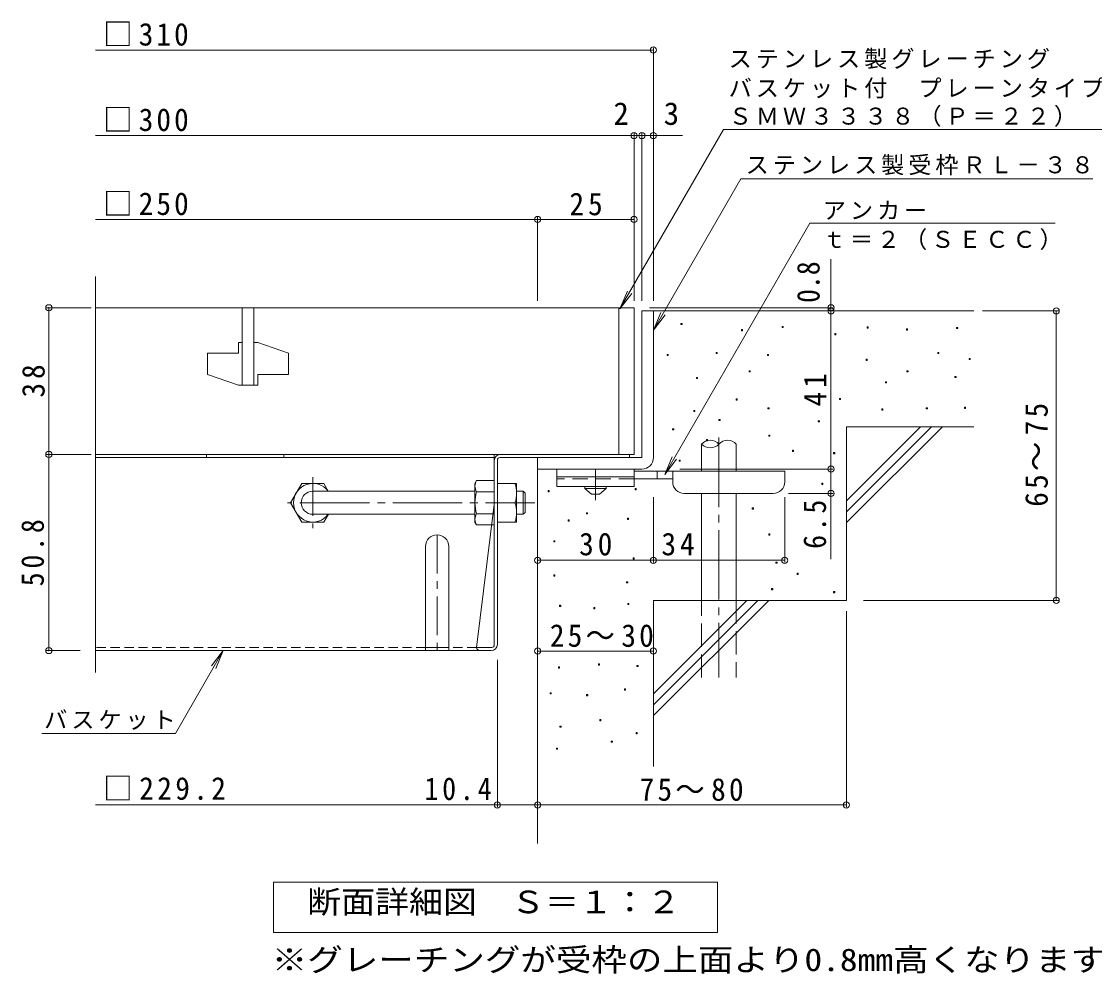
# Model space of a CAD drawing. Units: millimetres on the paper, enlarged 4 times, with parts at other scales. Extents: x -877 to 910, y -779 to 650.
# Drawn here: x -877 to -321, y -635 to -142 of the extents above; entities that cross this region are included whole.
import ezdxf
from ezdxf.enums import TextEntityAlignment as Align

# ---------------------------------------------------------------- set-up
doc = ezdxf.new("R2010")
doc.units = ezdxf.units.MM
doc.header["$LTSCALE"] = 4
doc.header["$PDMODE"] = 32
doc.header["$PDSIZE"] = 3.2
for name, pattern in [('CHAIN1', [8, 5, -1, 1, -1]), ('CHAIN2', [12, 9, -1, 1, -1]), ('DASHED1', [1.8, 1.2, -0.6]), ('DASHED2', [3, 2, -1]), ('DASHED3', [4, 3, -1])]:
    doc.linetypes.add(name, pattern=pattern)
for name, color, linetype, lineweight in [('D-0_芯', 7, 'Continuous', 9), ('D-1_躯体', 2, 'Continuous', 9), ('D-2_仕上', 3, 'Continuous', 9), ('D-4_その他', 7, 'Continuous', 9), ('D-5_文字', 7, 'Continuous', 9), ('D-6_寸法', 6, 'Continuous', 9), ('D-7_ハッチ', 2, 'Continuous', 9), ('D-8_記号', 2, 'Continuous', 9), ('D-9_0-HOJO', 4, 'Continuous', 9), ('D-B_7-WAKU-T', 2, 'Continuous', 9)]:
    doc.layers.add(name, color=color, linetype=linetype, lineweight=lineweight)
doc.styles.add('ＭＳ ゴシック', font='')
doc.styles.get('ＭＳ ゴシック').set_extended_font_data('MS Gothic')

msp = doc.modelspace()

# ---------------------------------------------------------------- linework, layer by layer
at = {"layer": 'D-0_芯'}
for points in [[(-535.012, -298.982), (-535.012, -298.382), (-534.412, -298.382), (-534.412, -298.982)], [(-482.612, -300.602), (-482.612, -300.002), (-482.012, -300.002), (-482.012, -300.602)], [(-438.554, -300.791), (-438.554, -300.19), (-437.954, -300.19), (-437.954, -300.791)], [(-503.68, -302.223), (-503.68, -301.623), (-503.08, -301.623), (-503.08, -302.223)], [(-455.337, -304.31), (-455.337, -303.709), (-454.737, -303.709), (-454.737, -304.31)], [(-418.251, -301.873), (-418.251, -301.273), (-417.651, -301.273), (-417.651, -301.873)], [(-392.264, -301.061), (-392.264, -300.461), (-391.664, -300.461), (-391.664, -301.061)], [(-542.222, -315.106), (-542.222, -314.506), (-541.622, -314.506), (-541.622, -315.106)], [(-516.786, -314.025), (-516.786, -313.425), (-516.185, -313.425), (-516.185, -314.025)], [(-490.257, -315.108), (-490.257, -314.508), (-489.657, -314.508), (-489.657, -315.108)], [(-402.009, -314.055), (-402.009, -313.455), (-401.409, -313.455), (-401.409, -314.055)], [(-385.779, -317.13), (-385.779, -316.53), (-385.179, -316.53), (-385.179, -317.13)], [(-439.095, -317.574), (-439.095, -316.974), (-438.495, -316.974), (-438.495, -317.574)], [(-527.052, -327.026), (-527.052, -326.425), (-526.452, -326.425), (-526.452, -327.026)], [(-499.731, -323.5), (-499.731, -322.9), (-499.131, -322.9), (-499.131, -323.5)], [(-417.981, -323.529), (-417.981, -322.929), (-417.381, -322.929), (-417.381, -323.529)], [(-393.076, -326.507), (-393.076, -325.907), (-392.476, -325.907), (-392.476, -326.507)], [(-429.079, -329.214), (-429.079, -328.614), (-428.479, -328.614), (-428.479, -329.214)], [(-506.499, -338.117), (-506.499, -337.517), (-505.899, -337.517), (-505.899, -338.117)], [(-452.901, -337.876), (-452.901, -337.276), (-452.301, -337.276), (-452.301, -337.876)], [(-528.425, -344.073), (-528.425, -343.473), (-527.826, -343.473), (-527.826, -344.073)], [(-489.986, -342.719), (-489.986, -342.119), (-489.386, -342.119), (-489.386, -342.719)], [(-430.974, -343.29), (-430.974, -342.69), (-430.374, -342.69), (-430.374, -343.29)], [(-407.965, -342.749), (-407.965, -342.149), (-407.365, -342.149), (-407.365, -342.749)], [(-388.204, -342.478), (-388.204, -341.878), (-387.604, -341.878), (-387.604, -342.478)], [(-515.324, -348.708), (-515.324, -348.108), (-514.724, -348.108), (-514.724, -348.708)], [(-463.884, -349.47), (-463.884, -348.87), (-463.284, -348.87), (-463.284, -349.47)], [(-539.334, -353.543), (-539.334, -352.943), (-538.734, -352.943), (-538.734, -353.543)], [(-521.853, -359.233), (-521.853, -358.633), (-521.253, -358.633), (-521.253, -359.233)], [(-489.552, -356.881), (-489.552, -356.28), (-488.952, -356.28), (-488.952, -356.881)], [(-477.308, -364.725), (-477.308, -364.125), (-476.708, -364.125), (-476.708, -364.725)], [(-455.952, -365.945), (-455.952, -365.345), (-455.352, -365.345), (-455.352, -365.945)], [(-536.013, -369.792), (-536.013, -369.192), (-535.413, -369.192), (-535.413, -369.792)], [(-462.054, -381.81), (-462.054, -381.21), (-461.454, -381.21), (-461.454, -381.81)], [(-603.839, -385.655), (-603.839, -385.055), (-603.239, -385.055), (-603.239, -385.655)], [(-558.819, -384.586), (-558.819, -383.985), (-558.219, -383.985), (-558.219, -384.586)], [(-498.055, -394.624), (-498.055, -394.024), (-497.455, -394.024), (-497.455, -394.624)], [(-593.53, -400.827), (-593.53, -400.227), (-592.93, -400.227), (-592.93, -400.827)], [(-584.037, -397.084), (-584.037, -396.484), (-583.437, -396.484), (-583.437, -397.084)], [(-562.72, -399.977), (-562.72, -399.377), (-562.12, -399.377), (-562.12, -399.977)], [(-600.887, -411.584), (-600.887, -410.983), (-600.287, -410.983), (-600.287, -411.584)], [(-489.512, -408.049), (-489.512, -407.449), (-488.912, -407.449), (-488.912, -408.049)], [(-559.827, -420.533), (-559.827, -419.933), (-559.227, -419.933), (-559.227, -420.533)], [(-485.851, -422.693), (-485.851, -422.093), (-485.251, -422.093), (-485.251, -422.693)], [(-474.868, -428.431), (-474.868, -427.831), (-474.268, -427.831), (-474.268, -428.431)], [(-600.939, -429.307), (-600.939, -428.707), (-600.339, -428.707), (-600.339, -429.307)], [(-563.182, -432.869), (-563.182, -432.269), (-562.582, -432.269), (-562.582, -432.869)], [(-488.114, -436.364), (-488.114, -435.764), (-487.514, -435.764), (-487.514, -436.364)], [(-455.952, -437.948), (-455.952, -437.348), (-455.352, -437.348), (-455.352, -437.948)], [(-597.877, -444.997), (-597.877, -444.396), (-597.277, -444.396), (-597.277, -444.997)], [(-562.551, -444.083), (-562.551, -443.483), (-561.951, -443.483), (-561.951, -444.083)], [(-580.214, -446.215), (-580.214, -445.614), (-579.614, -445.614), (-579.614, -446.215)], [(-598.523, -476.986), (-598.523, -476.386), (-597.923, -476.386), (-597.923, -476.986)], [(-598.523, -476.986), (-598.523, -476.386), (-597.923, -476.386), (-597.923, -476.986)], [(-577.815, -475.463), (-577.815, -474.863), (-577.215, -474.863), (-577.215, -475.463)], [(-577.815, -475.463), (-577.815, -474.863), (-577.215, -474.863), (-577.215, -475.463)], [(-557.868, -476.224), (-557.868, -475.624), (-557.268, -475.624), (-557.268, -476.224)], [(-557.868, -476.224), (-557.868, -475.624), (-557.268, -475.624), (-557.268, -476.224)], [(-564.342, -488.404), (-564.342, -487.804), (-563.742, -487.804), (-563.742, -488.404)], [(-564.342, -488.404), (-564.342, -487.804), (-563.742, -487.804), (-563.742, -488.404)], [(-602.787, -490.385), (-602.787, -489.785), (-602.187, -489.785), (-602.187, -490.385)], [(-602.787, -490.385), (-602.787, -489.785), (-602.187, -489.785), (-602.187, -490.385)], [(-583.906, -491.299), (-583.906, -490.699), (-583.306, -490.699), (-583.306, -491.299)], [(-583.906, -491.299), (-583.906, -490.699), (-583.306, -490.699), (-583.306, -491.299)], [(-577.093, -504.289), (-577.093, -503.688), (-576.493, -503.688), (-576.493, -504.289)], [(-577.093, -504.289), (-577.093, -503.688), (-576.493, -503.688), (-576.493, -504.289)], [(-597.761, -507.647), (-597.761, -507.047), (-597.161, -507.047), (-597.161, -507.647)], [(-597.761, -507.647), (-597.761, -507.047), (-597.161, -507.047), (-597.161, -507.647)], [(-558.233, -511.006), (-558.233, -510.406), (-557.633, -510.406), (-557.633, -511.006)], [(-558.233, -511.006), (-558.233, -510.406), (-557.633, -510.406), (-557.633, -511.006)], [(-571.151, -515.398), (-571.151, -514.798), (-570.551, -514.798), (-570.551, -515.398)], [(-571.151, -515.398), (-571.151, -514.798), (-570.551, -514.798), (-570.551, -515.398)], [(-599.57, -519.015), (-599.57, -518.415), (-598.97, -518.415), (-598.97, -519.015)], [(-599.57, -519.015), (-599.57, -518.415), (-598.97, -518.415), (-598.97, -519.015)]]:
    msp.add_lwpolyline(points, close=True, dxfattribs=at)
at = {"layer": 'D-1_躯体'}
for p, q in [((-555.292, -291.916), (-555.292, -367.916)), ((-555.292, -291.916), (-549.292, -291.916)), ((-549.292, -367.916), (-549.292, -291.916)), ((-780.756, -366.316), (-780.756, -367.916)), ((-740.756, -366.316), (-740.756, -367.916)), ((-609.292, -367.916), (-555.292, -367.916)), ((-609.292, -373.916), (-609.292, -367.916)), ((-609.292, -373.916), (-555.292, -373.916))]:
    msp.add_line(p, q, dxfattribs=at)
at = {"layer": 'D-1_躯体', "color": 3}
for p, q in [((-620.145, -385.316), (-616.745, -385.316)), ((-616.745, -385.316), (-615.745, -386.316)), ((-615.745, -396.316), (-615.745, -386.316)), ((-616.745, -397.316), (-615.745, -396.316))]:
    msp.add_line(p, q, dxfattribs=at)
msp.add_lwpolyline([(-620.145, -397.316), (-616.745, -397.316), (-616.745, -385.316)], dxfattribs=at)
at = {"layer": 'D-1_躯体'}
msp.add_arc((-555.292, -367.916), 6, 270, 0, dxfattribs=at)
at = {"layer": 'D-2_仕上'}
for p, q in [((-838.359, -479.293), (-838.359, -274.037)), ((-559.292, -290.317), (-838.359, -290.317)), ((-762.292, -290.317), (-762.292, -330.316)), ((-756.292, -290.317), (-756.292, -330.316)), ((-567.292, -290.317), (-567.292, -366.316)), ((-559.292, -290.317), (-559.292, -366.316)), ((-764.292, -308.317), (-764.292, -313.817)), ((-762.292, -308.317), (-764.292, -308.317)), ((-754.292, -308.317), (-756.292, -308.317)), ((-754.292, -308.317), (-738.292, -313.817)), ((-780.292, -313.817), (-780.292, -324.816)), ((-780.292, -313.817), (-764.292, -313.817)), ((-738.292, -313.817), (-738.292, -324.816)), ((-780.292, -324.816), (-764.292, -330.316)), ((-754.292, -324.816), (-754.292, -330.316)), ((-754.292, -324.816), (-738.292, -324.816)), ((-754.292, -330.316), (-764.292, -330.316)), ((-838.359, -366.316), (-559.292, -366.316))]:
    msp.add_line(p, q, dxfattribs=at)
at = {"layer": 'D-4_その他'}
for p, q in [((-549.292, -286.734), (-549.292, -155.569)), ((-838.359, -156.769), (-549.292, -156.769)), ((-559.291, -286.734), (-559.291, -199.847)), ((-555.291, -286.734), (-555.291, -199.847)), ((-838.359, -201.048), (-559.291, -201.048)), ((-559.291, -201.048), (-557.291, -201.048)), ((-557.291, -201.048), (-534.227, -201.048)), ((-838.359, -244.548), (-609.292, -244.548)), ((-609.292, -286.734), (-609.292, -243.348)), ((-609.292, -244.548), (-559.291, -244.548)), ((-457.309, -291.916), (-457.309, -265.146)), ((-840.499, -290.317), (-863.719, -290.317)), ((-862.52, -366.316), (-862.52, -290.317)), ((-456.109, -290.317), (-551.292, -290.317)), ((-456.109, -291.916), (-540.803, -291.916)), ((-457.309, -373.916), (-457.309, -291.916)), ((-378.88, -291.916), (-339.417, -291.916)), ((-340.618, -441.916), (-340.618, -291.916)), ((-840.499, -366.316), (-863.719, -366.316)), ((-862.52, -366.316), (-862.52, -467.916)), ((-543.385, -376.762), (-539.558, -367.523)), ((-543.385, -376.762), (-537.297, -368.829)), ((-535.691, -373.916), (-456.109, -373.916)), ((-457.309, -373.916), (-457.309, -420.616)), ((-549.292, -422.357), (-549.292, -388.516)), ((-481.292, -422.357), (-481.292, -388.516)), ((-456.109, -386.516), (-479.292, -386.516)), ((-440.397, -441.916), (-339.417, -441.916)), ((-449.291, -447.426), (-449.291, -549.116)), ((-863.72, -467.916), (-846.355, -467.916)), ((-772.114, -467.916), (-775.941, -477.155)), ((-609.291, -468.164), (-549.292, -468.164)), ((-630.145, -549.116), (-630.145, -472.716)), ((-866.191, -510.923), (-796.944, -510.923)), ((-630.145, -547.916), (-838.359, -547.916)), ((-609.291, -547.916), (-630.145, -547.916)), ((-609.291, -547.916), (-449.291, -547.916))]:
    msp.add_line(p, q, dxfattribs=at)
for points in [[(-609.292, -421.157), (-549.292, -421.157), (-481.292, -421.157)], [(-796.944, -510.923), (-772.114, -467.916), (-778.202, -475.85)]]:
    msp.add_lwpolyline(points, dxfattribs=at)
for p in [(-549.292, -156.769), (-559.291, -201.048), (-555.291, -201.048), (-549.292, -201.048), (-609.292, -244.548), (-559.291, -244.548), (-862.52, -290.317), (-457.309, -290.317), (-457.309, -291.916), (-457.309, -291.916), (-340.618, -291.916), (-862.52, -366.316), (-457.309, -373.916), (-457.309, -386.516), (-609.292, -421.157), (-549.292, -421.157), (-481.292, -421.157), (-340.618, -441.916), (-862.52, -467.916), (-609.291, -468.164), (-549.292, -468.164), (-630.145, -547.916), (-609.291, -547.916), (-449.291, -547.916)]:
    msp.add_point(p, dxfattribs=at)
at = {"layer": 'D-5_文字'}
for p, q in [((-549.292, -301.916), (-504.03, -223.52)), ((-504.03, -223.52), (-321.66, -223.52)), ((-543.385, -376.762), (-468.196, -246.531)), ((-468.196, -246.531), (-341.094, -246.531)), ((-566.612, -290.916), (-562.786, -281.677)), ((-566.612, -290.916), (-560.525, -282.983)), ((-549.292, -301.916), (-545.465, -292.677)), ((-549.292, -301.916), (-543.204, -293.982))]:
    msp.add_line(p, q, dxfattribs=at)
msp.add_lwpolyline([(-566.612, -290.916), (-512.943, -197.958), (-246.297, -197.958)], dxfattribs=at)
msp.add_lwpolyline([(-746.089, -613.916), (-746.089, -587.916), (-516.089, -587.916), (-516.089, -613.916)], close=True, dxfattribs=at)
at = {"layer": 'D-6_寸法'}
for p, q in [((-549.292, -291.916), (-383.291, -291.916)), ((-449.292, -390.32), (-410.887, -351.916)), ((-449.292, -351.916), (-383.291, -351.916)), ((-449.292, -395.976), (-405.231, -351.916)), ((-449.292, -351.916), (-449.292, -441.916)), ((-449.292, -401.633), (-399.575, -351.916)), ((-524.375, -374.916), (-524.375, -360.916)), ((-506.375, -374.916), (-506.375, -360.916)), ((-609.292, -373.916), (-609.292, -567.916)), ((-524.375, -441.916), (-524.375, -386.516)), ((-506.375, -441.916), (-506.375, -386.516)), ((-549.292, -441.916), (-449.292, -441.916)), ((-549.292, -441.916), (-549.292, -527.916)), ((-549.292, -490.319), (-500.888, -441.916)), ((-549.292, -495.976), (-495.232, -441.916)), ((-549.292, -501.633), (-489.575, -441.916))]:
    msp.add_line(p, q, dxfattribs=at)
at = {"layer": 'D-6_寸法', "linetype": 'CHAIN2'}
msp.add_line((-515.375, -357.53), (-515.375, -481.916), dxfattribs=at)
at = {"layer": 'D-6_寸法', "linetype": 'DASHED3'}
for p, q in [((-524.375, -481.916), (-524.375, -441.916)), ((-506.375, -441.916), (-506.375, -481.916))]:
    msp.add_line(p, q, dxfattribs=at)
at = {"layer": 'D-6_寸法'}
for centre, start, end in [((-519.875, -364.978), 42.07146, 137.92854), ((-519.875, -356.854), 222.07146, 317.92854), ((-510.875, -364.978), 42.07146, 137.92854)]:
    msp.add_arc(centre, 6.062, start, end, dxfattribs=at)
at = {"layer": 'D-7_ハッチ'}
for p, q in [((-631.745, -366.316), (-838.355, -366.316)), ((-631.745, -464.983), (-631.745, -366.316)), ((-628.545, -366.316), (-561.738, -366.316)), ((-561.738, -366.316), (-561.738, -367.916)), ((-631.745, -367.916), (-838.355, -367.916)), ((-630.145, -464.716), (-630.145, -369.25)), ((-628.812, -367.916), (-561.738, -367.916)), ((-631.745, -392.316), (-640.97, -466.316)), ((-633.079, -466.316), (-640.97, -466.316)), ((-633.345, -467.916), (-838.355, -467.916))]:
    msp.add_line(p, q, dxfattribs=at)
at = {"layer": 'D-7_ハッチ', "linetype": 'DASHED1'}
for p, q in [((-667.345, -466.316), (-838.355, -466.316)), ((-640.97, -466.316), (-655.345, -466.316))]:
    msp.add_line(p, q, dxfattribs=at)
at = {"layer": 'D-7_ハッチ'}
for centre, radius, start, end in [((-628.545, -369.516), 3.2, 90, 180), ((-628.812, -369.25), 1.333, 90, 180), ((-639.37, -466.316), 1.6, 180, 270), ((-633.345, -464.716), 3.2, 270, 0), ((-633.079, -464.983), 1.333, 270, 0)]:
    msp.add_arc(centre, radius, start, end, dxfattribs=at)
at = {"layer": 'D-8_記号', "linetype": 'CHAIN1'}
for p, q in [((-725.745, -378.124), (-725.745, -404.509)), ((-712.553, -391.316), (-738.938, -391.316)), ((-661.345, -407.916), (-661.345, -467.916))]:
    msp.add_line(p, q, dxfattribs=at)
at = {"layer": 'D-8_記号'}
for p, q in [((-667.345, -413.916), (-667.345, -467.916)), ((-655.345, -413.916), (-655.345, -467.916)), ((-667.345, -466.316), (-655.345, -466.316))]:
    msp.add_line(p, q, dxfattribs=at)
msp.add_arc((-661.345, -413.916), 6, 0, 180, dxfattribs=at)
at = {"layer": 'D-9_0-HOJO', "color": 3}
for p, q in [((-599.292, -373.916), (-599.292, -382.916)), ((-559.292, -373.916), (-599.292, -373.916)), ((-559.292, -377.916), (-599.292, -377.916)), ((-559.292, -373.916), (-559.292, -382.916)), ((-559.292, -382.916), (-599.292, -382.916))]:
    msp.add_line(p, q, dxfattribs=at)
at = {"layer": 'D-9_0-HOJO', "linetype": 'CHAIN1'}
msp.add_line((-579.292, -390.012), (-579.292, -373.916), dxfattribs=at)
at = {"layer": 'D-9_0-HOJO'}
for p, q in [((-481.292, -374.916), (-559.292, -374.916)), ((-547.292, -378.916), (-547.292, -374.916)), ((-539.292, -380.516), (-539.292, -374.916)), ((-481.292, -380.516), (-481.292, -374.916)), ((-539.282, -378.916), (-559.292, -378.916)), ((-533.292, -386.516), (-487.292, -386.516))]:
    msp.add_line(p, q, dxfattribs=at)
at = {"layer": 'D-9_0-HOJO', "color": 3, "linetype": 'DASHED2'}
msp.add_line((-559.292, -378.916), (-599.292, -378.916), dxfattribs=at)
at = {"layer": 'D-9_0-HOJO', "color": 2}
for p, q in [((-584.792, -383.916), (-584.792, -382.916)), ((-573.792, -383.916), (-573.792, -382.916)), ((-584.792, -383.916), (-581.292, -386.916)), ((-584.792, -383.916), (-573.792, -383.916)), ((-581.292, -386.916), (-577.292, -386.916)), ((-577.292, -386.916), (-573.792, -383.916))]:
    msp.add_line(p, q, dxfattribs=at)
at = {"layer": 'D-9_0-HOJO'}
for centre, start, end in [((-533.292, -380.516), 180, 270), ((-487.292, -380.516), 270, 0)]:
    msp.add_arc(centre, 6, start, end, dxfattribs=at)
at = {"layer": 'D-B_7-WAKU-T'}
for p, q in [((-737.245, -391.316), (-731.472, -381.316)), ((-731.472, -381.316), (-720.019, -381.316)), ((-717.719, -385.301), (-720.019, -381.316)), ((-641.752, -381.316), (-640.886, -379.816)), ((-641.752, -401.316), (-641.752, -381.316)), ((-631.752, -379.816), (-640.886, -379.816)), ((-630.145, -381.316), (-620.145, -381.316)), ((-620.145, -401.317), (-620.145, -381.316)), ((-640.886, -385.59), (-631.752, -385.59)), ((-737.245, -391.316), (-731.472, -401.317)), ((-630.145, -391.316), (-621.011, -391.316)), ((-717.709, -397.316), (-720.019, -401.317)), ((-640.886, -397.043), (-631.752, -397.043)), ((-731.472, -401.317), (-720.019, -401.317)), ((-641.752, -401.316), (-640.886, -402.816)), ((-631.752, -402.816), (-640.886, -402.816)), ((-630.145, -401.317), (-620.145, -401.317))]:
    msp.add_line(p, q, dxfattribs=at)
at = {"layer": 'D-B_7-WAKU-T', "color": 3}
for p, q in [((-725.745, -385.316), (-641.752, -385.316)), ((-725.745, -397.316), (-641.752, -397.316))]:
    msp.add_line(p, q, dxfattribs=at)
at = {"layer": 'D-B_7-WAKU-T', "color": 3, "linetype": 'CHAIN2'}
msp.add_line((-732.322, -391.316), (-610.743, -391.316), dxfattribs=at)
at = {"layer": 'D-B_7-WAKU-T', "linetype": 'CHAIN1'}
msp.add_line((-614.773, -391.316), (-620.896, -391.316), dxfattribs=at)
at = {"layer": 'D-B_7-WAKU-T'}
for centre, radius, start, end in [((-725.745, -391.316), 10, 36.87019, 323.12981), ((-636.283, -382.636), 5.47, 180.2103, 212.68507), ((-635.188, -383.106), 6.579, 149.99998, 176.07924), ((-635.012, -386.316), 14.866, 340.34633, 19.65366), ((-622.387, -391.316), 19.365, 162.79973, 197.20026), ((-635.012, -396.316), 14.866, 340.34633, 19.65366), ((-636.283, -399.997), 5.47, 147.31491, 179.78969), ((-635.188, -399.527), 6.579, 183.92075, 210)]:
    msp.add_arc(centre, radius, start, end, dxfattribs=at)
at = {"layer": 'D-B_7-WAKU-T', "color": 3}
msp.add_arc((-725.745, -391.316), 6, 90, 270, dxfattribs=at)

# ---------------------------------------------------------------- texts
at = {"layer": 'D-4_その他', "color": 2, "style": 'ＭＳ ゴシック'}
for s, p in [('2', (-570.027, -199.048)), ('3', (-543.971, -199.048))]:
    msp.add_text(s, height=11.73, dxfattribs=at).set_placement(p, align=Align.BOTTOM_LEFT)
at = {"layer": 'D-4_その他', "color": 2, "style": 'ＭＳ ゴシック', "width": 0.9}
msp.add_text('0.8', height=11.73, rotation=90, dxfattribs=at).set_placement((-459.709, -287.786), align=Align.BOTTOM_LEFT)
at = {"layer": 'D-4_その他', "color": 2, "style": 'ＭＳ ゴシック', "width": 1.15}
msp.add_text('※グレーチングが受枠の上面より0.8mm高くなります。', height=11.73, dxfattribs=at).set_placement((-747.039, -637.502), align=Align.BOTTOM_LEFT)
at = {"layer": 'D-4_その他', "color": 2, "char_height": 11.73, "attachment_point": 7, "style": 'ＭＳ ゴシック'}
for s, insert in [('\\T1.21;\\W0.95;□310', (-834.359, -154.748)), ('\\T1.21;\\W0.95;□300', (-834.359, -199.028)), ('\\T1.21;\\W0.95;□250', (-834.359, -242.548)), ('\\T1.27;\\W0.95;25', (-592.791, -242.548)), ('\\T1.27;\\W0.95;30', (-587.792, -418.757)), ('\\T1.27;\\W0.95;34', (-545.145, -418.757)), ('\\T1.22;\\W0.95;25～30', (-602.972, -466.164)), ('\\T1.23;\\W0.95;□229.2', (-834.359, -545.516)), ('\\T1.28;\\W0.9;10.4', (-667.91, -545.516)), ('\\T1.22;\\W0.95;75～80', (-556.439, -545.917))]:
    msp.add_mtext(s, dxfattribs=dict(at, insert=insert))
at = {"layer": 'D-4_その他', "char_height": 8.798, "attachment_point": 7, "style": 'ＭＳ ゴシック'}
for s, insert in [('\\T1.17;ステンレス製グレーチング', (-510.297, -166.649)), ('\\T1.17;バスケット付\u3000プレーンタイプ\u3000集水桝用', (-510.297, -181.895)), ('\\T1.17;ＳＭＷ３３３８（Ｐ＝２２）', (-510.297, -196.55)), ('\\T1.17;バスケット', (-864.944, -509.02))]:
    msp.add_mtext(s, dxfattribs=dict(at, insert=insert))
at = {"layer": 'D-4_その他', "color": 2, "char_height": 11.73, "attachment_point": 7, "rotation": 90, "style": 'ＭＳ ゴシック'}
for s, insert in [('\\T1.27;\\W0.95;38', (-864.519, -336.816)), ('\\T1.27;\\W0.95;41', (-459.709, -341.416)), ('\\T1.22;\\W0.95;65～75', (-344.83, -393.416)), ('\\T1.27;\\W0.9;6.5', (-459.709, -415.194)), ('\\T1.28;\\W0.9;50.8', (-864.92, -434.616))]:
    msp.add_mtext(s, dxfattribs=dict(at, insert=insert))
at = {"layer": 'D-5_文字', "color": 2, "style": 'ＭＳ ゴシック', "width": 1.1}
msp.add_text('断面詳細図\u3000Ｓ＝１：２', height=11.73, dxfattribs=at).set_placement((-728.719, -607.528), align=Align.BOTTOM_LEFT)
at = {"layer": 'D-5_文字', "char_height": 8.798, "attachment_point": 7, "style": 'ＭＳ ゴシック'}
for s, insert in [('\\T1.17;ステンレス製受枠ＲＬ－３８', (-501.517, -221.617)), ('\\T1.17;アンカー', (-461.573, -244.668)), ('\\T1.17;ｔ＝２（ＳＥＣＣ）', (-461.573, -260.395))]:
    msp.add_mtext(s, dxfattribs=dict(at, insert=insert))

doc.saveas('drawing.dxf')
